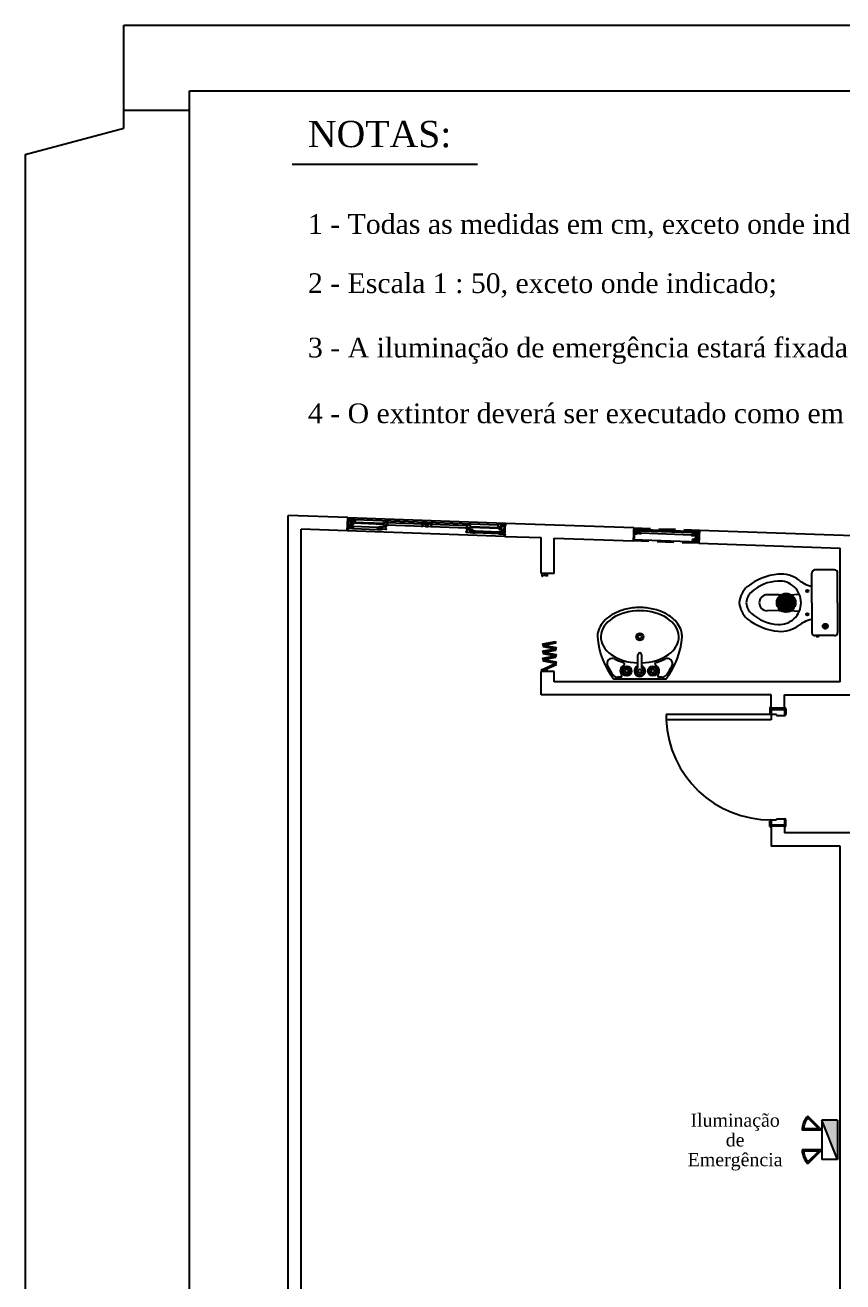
# Model space of a CAD drawing. Header units: millimetres. Extents: x 9200 to 13100, y 733 to 2283.
# Drawn here: x 9200 to 9822, y 1327 to 2283 of the extents above; entities that cross this region are included whole.
import ezdxf
from ezdxf.enums import TextEntityAlignment as Align

# ---------------------------------------------------------------- set-up
doc = ezdxf.new("R2010")
doc.units = ezdxf.units.MM
doc.linetypes.add('DASHED', pattern=[19.05, 12.7, -6.35])
for name, color, linetype in [('005 - 0.350 Color', 5, 'Continuous'), ('006 - 0.500', 6, 'Continuous'), ('010 - 0.050', 10, 'Continuous'), ('014 - 1.000', 14, 'Continuous'), ('040 - 0.150', 40, 'Continuous')]:
    doc.layers.add(name, color=color, linetype=linetype)
doc.styles.add('style1', font='BOOKOS.TTF')
doc.styles.add('style2', font='BOOKOSBI.TTF')

msp = doc.modelspace()

# ---------------------------------------------------------------- hatches: boundary and pattern name
at = {"layer": '005 - 0.350 Color', "ltscale": 0.25}
msp.add_hatch(color=256, dxfattribs=at).paths.add_polyline_path([(9817.75, 1419.94), (9817.75, 1449.94), (9805.75, 1449.94)])

# ---------------------------------------------------------------- linework, layer by layer
at = {"layer": '005 - 0.350 Color', "ltscale": 2.5}
for p, q in [((9805.75, 1442.44), (9795.14, 1453.05)), ((9803.34, 1443.44), (9795.17, 1451.61)), ((9805.75, 1442.44), (9790.75, 1442.44)), ((9803.34, 1443.44), (9791.78, 1443.44)), ((9805.75, 1427.44), (9790.75, 1427.44)), ((9803.34, 1426.44), (9791.78, 1426.44)), ((9805.75, 1427.44), (9795.14, 1416.84)), ((9803.34, 1426.44), (9795.17, 1418.28))]:
    msp.add_line(p, q, dxfattribs=at)
at = {"layer": '005 - 0.350 Color', "ltscale": 0.25}
for p, q in [((9817.75, 1449.94), (9805.75, 1449.94)), ((9805.75, 1449.94), (9805.75, 1419.94)), ((9817.75, 1419.94), (9805.75, 1449.94)), ((9817.75, 1449.94), (9817.75, 1419.94)), ((9817.75, 1419.94), (9805.75, 1419.94))]:
    msp.add_line(p, q, dxfattribs=at)
at = {"layer": '005 - 0.350 Color', "ltscale": 2.5}
for centre, radius, start, end in [((9805.75, 1442.44), 15, 135, 180), ((9805.75, 1442.44), 14, 139.09604, 175.90396), ((9805.75, 1427.44), 15, 180, 225), ((9805.75, 1427.44), 14, 184.09604, 220.90396)]:
    msp.add_arc(centre, radius, start, end, dxfattribs=at)
at = {"layer": '006 - 0.500'}
msp.add_line((9402.79, 2177.12), (9543.79, 2177.12), dxfattribs=at)
at = {"layer": '010 - 0.050'}
for p, q in [((9445.13, 1908.33), (9565.05, 1904.05)), ((9445.77, 1905.7), (9447.87, 1905.63)), ((9447.97, 1906.91), (9445.82, 1906.99)), ((9445.82, 1906.99), (9447.97, 1906.91)), ((9449.62, 1904.81), (9472.45, 1904)), ((9449.62, 1904.23), (9472.43, 1903.42)), ((9450.77, 1906.81), (9559.31, 1902.94)), ((9474.7, 1902.78), (9502.13, 1901.8)), ((9474.76, 1904.48), (9502.19, 1903.5)), ((9562.11, 1902.84), (9564.27, 1902.77)), ((9564.7, 1894.06), (9444.77, 1898.33)), ((9449.43, 1899.95), (9467.6, 1899.31)), ((9538.22, 1901.07), (9560.28, 1900.29)), ((9538.24, 1901.65), (9560.32, 1900.87)), ((9560.16, 1896), (9541.99, 1896.65)), ((9564.22, 1901.48), (9562.12, 1901.55)), ((9798.11, 1843.55), (9798.11, 1866.17)), ((9815.37, 1868.55), (9800.49, 1868.55)), ((9817.75, 1843.55), (9817.75, 1866.17)), ((9773.22, 1849.5), (9764.07, 1849.67)), ((9771.44, 1843.25), (9778.88, 1850.69)), ((9771.45, 1844.1), (9778.02, 1850.67)), ((9771.46, 1842.97), (9779.16, 1850.67)), ((9771.61, 1841.98), (9780.14, 1850.52)), ((9771.7, 1845.48), (9776.64, 1850.43)), ((9771.86, 1841.1), (9781.02, 1850.26)), ((9772.05, 1846.46), (9773.21, 1845.29)), ((9772.21, 1840.31), (9781.81, 1849.92)), ((9772.44, 1847.2), (9772.64, 1847)), ((9772.63, 1839.6), (9782.53, 1849.5)), ((9772.72, 1847.64), (9774.49, 1849.41)), ((9772.93, 1847.85), (9774.35, 1846.43)), ((9773.12, 1838.95), (9783.18, 1849.01)), ((9773.22, 1848.98), (9788.63, 1849.99)), ((9773.22, 1849.5), (9778.09, 1849.83)), ((9773.22, 1848.98), (9773.22, 1843.55)), ((9773.42, 1848.49), (9773.78, 1848.13)), ((9773.5, 1846.14), (9774.92, 1844.72)), ((9773.67, 1838.36), (9783.76, 1848.46)), ((9774.06, 1848.99), (9775.48, 1847.57)), ((9774.28, 1837.84), (9784.28, 1847.84)), ((9774.63, 1847.28), (9776.05, 1845.86)), ((9774.66, 1849.53), (9774.92, 1849.27)), ((9774.97, 1837.39), (9784.74, 1847.16)), ((9775.2, 1845.58), (9776.62, 1844.16)), ((9775.38, 1849.94), (9776.62, 1848.7)), ((9775.72, 1837), (9785.12, 1846.41)), ((9775.72, 1837), (9785.12, 1846.41)), ((9775.77, 1848.42), (9777.19, 1847)), ((9776.34, 1846.71), (9777.76, 1845.29)), ((9776.55, 1836.7), (9785.43, 1845.57)), ((9776.9, 1849.55), (9778.33, 1848.13)), ((9777.06, 1850.53), (9777.76, 1849.84)), ((9777.47, 1847.85), (9778.89, 1846.43)), ((9778.04, 1846.14), (9779.46, 1844.72)), ((9778.06, 1850.68), (9779.46, 1849.27)), ((9778.61, 1848.99), (9780.03, 1847.57)), ((9779.18, 1847.28), (9780.6, 1845.86)), ((9779.75, 1850.12), (9781.17, 1848.7)), ((9779.75, 1845.58), (9781.17, 1844.16)), ((9780.31, 1848.42), (9781.73, 1847)), ((9780.88, 1846.71), (9782.3, 1845.29)), ((9781.05, 1850.25), (9785.28, 1846.02)), ((9781.45, 1849.55), (9782.87, 1848.13)), ((9782.02, 1847.85), (9783.44, 1846.43)), ((9782.59, 1846.14), (9784.01, 1844.72)), ((9783.16, 1848.99), (9784.24, 1847.9)), ((9783.72, 1847.28), (9785.14, 1845.86)), ((9784.29, 1845.58), (9785.69, 1844.18)), ((9773.22, 1837.6), (9764.07, 1837.44)), ((9771.43, 1843.66), (9772.64, 1842.45)), ((9771.53, 1844.71), (9772.07, 1844.16)), ((9771.79, 1842.17), (9773.21, 1840.75)), ((9772.36, 1845.01), (9773.78, 1843.59)), ((9772.36, 1840.46), (9773.78, 1839.04)), ((9772.93, 1843.3), (9774.35, 1841.88)), ((9773.22, 1838.13), (9773.22, 1843.55)), ((9773.22, 1838.13), (9788.69, 1837.11)), ((9773.22, 1837.6), (9778.09, 1837.28)), ((9773.5, 1841.6), (9774.92, 1840.18)), ((9774.06, 1844.44), (9775.48, 1843.02)), ((9774.06, 1839.89), (9775.48, 1838.47)), ((9774.63, 1842.74), (9776.05, 1841.32)), ((9774.63, 1838.19), (9775.89, 1836.93)), ((9775.2, 1841.03), (9776.62, 1839.61)), ((9775.77, 1843.87), (9777.19, 1842.45)), ((9775.77, 1839.33), (9777.19, 1837.91)), ((9776.34, 1842.17), (9777.76, 1840.75)), ((9776.34, 1837.62), (9777.46, 1836.5)), ((9776.9, 1845.01), (9778.33, 1843.59)), ((9776.9, 1840.46), (9778.33, 1839.04)), ((9777.47, 1843.3), (9778.89, 1841.88)), ((9777.47, 1838.76), (9778.89, 1837.34)), ((9777.48, 1836.49), (9785.63, 1844.65)), ((9778.04, 1841.6), (9779.46, 1840.18)), ((9778.04, 1837.05), (9778.68, 1836.41)), ((9778.53, 1836.41), (9785.72, 1843.59)), ((9778.61, 1844.44), (9780.03, 1843.02)), ((9778.61, 1839.89), (9780.03, 1838.47)), ((9779.18, 1842.74), (9780.6, 1841.32)), ((9779.18, 1838.19), (9780.6, 1836.77)), ((9779.75, 1841.03), (9781.17, 1839.61)), ((9779.75, 1841.03), (9782.91, 1837.87)), ((9779.77, 1836.51), (9785.62, 1842.36)), ((9780.31, 1843.87), (9781.73, 1842.45)), ((9780.31, 1839.33), (9781.73, 1837.91)), ((9780.88, 1842.17), (9782.3, 1840.75)), ((9780.88, 1837.62), (9781.48, 1837.03)), ((9781.38, 1836.98), (9785.14, 1840.75)), ((9781.45, 1845.01), (9782.87, 1843.59)), ((9781.45, 1840.46), (9782.87, 1839.04)), ((9782.02, 1843.3), (9783.44, 1841.88)), ((9782.02, 1838.76), (9782.91, 1837.87)), ((9782.59, 1841.6), (9784.01, 1840.18)), ((9783.16, 1844.44), (9784.58, 1843.02)), ((9783.16, 1839.89), (9784.07, 1838.98)), ((9783.72, 1842.74), (9785.14, 1841.32)), ((9784.29, 1841.03), (9784.96, 1840.36)), ((9784.86, 1843.87), (9785.7, 1843.03)), ((9785.43, 1842.17), (9785.56, 1842.04)), ((9798.11, 1843.55), (9798.11, 1820.93)), ((9817.75, 1843.55), (9817.75, 1820.93)), ((9806.43, 1825.72), (9808.31, 1827.6)), ((9806.44, 1825.52), (9808.52, 1827.59)), ((9806.45, 1825.94), (9808.09, 1827.58)), ((9806.47, 1825.33), (9808.7, 1827.56)), ((9806.48, 1826.1), (9808.74, 1823.83)), ((9806.5, 1826.21), (9807.82, 1827.53)), ((9806.51, 1825.16), (9808.87, 1827.52)), ((9806.52, 1826.27), (9808.91, 1823.88)), ((9806.56, 1825.01), (9809.03, 1827.47)), ((9806.58, 1826.42), (9809.06, 1823.93)), ((9806.63, 1824.86), (9809.17, 1827.41)), ((9806.64, 1826.55), (9807.48, 1827.39)), ((9806.64, 1826.56), (9809.21, 1824)), ((9806.7, 1824.72), (9809.31, 1827.33)), ((9806.72, 1826.7), (9809.34, 1824.08)), ((9806.78, 1824.59), (9809.44, 1827.25)), ((9806.8, 1826.82), (9809.47, 1824.16)), ((9806.87, 1824.48), (9809.56, 1827.16)), ((9806.9, 1826.94), (9809.58, 1824.25)), ((9806.97, 1824.36), (9809.67, 1827.06)), ((9807, 1827.05), (9809.69, 1824.36)), ((9807.08, 1824.26), (9809.77, 1826.95)), ((9807.11, 1827.15), (9809.79, 1824.47)), ((9807.2, 1824.17), (9809.86, 1826.83)), ((9807.23, 1827.24), (9809.88, 1824.58)), ((9807.32, 1824.08), (9809.95, 1826.71)), ((9807.35, 1827.33), (9809.97, 1824.71)), ((9807.46, 1824.01), (9810.03, 1826.58)), ((9807.49, 1827.4), (9810.04, 1824.85)), ((9807.6, 1823.94), (9810.09, 1826.43)), ((9807.63, 1827.47), (9810.11, 1824.99)), ((9807.75, 1823.88), (9810.15, 1826.28)), ((9807.79, 1827.52), (9810.16, 1825.15)), ((9807.92, 1823.84), (9810.19, 1826.11)), ((9807.96, 1827.56), (9810.2, 1825.32)), ((9808.14, 1827.59), (9810.23, 1825.5)), ((9808.34, 1827.6), (9810.24, 1825.7)), ((9808.57, 1827.59), (9810.23, 1825.92)), ((9808.83, 1827.54), (9810.18, 1826.19)), ((9809.16, 1827.41), (9810.05, 1826.52)), ((9815.37, 1818.55), (9800.49, 1818.55)), ((9801.7, 1818.55), (9801.7, 1817.98)), ((9803.3, 1817.98), (9801.7, 1817.98)), ((9803.06, 1817.74), (9801.93, 1817.74)), ((9803.3, 1818.55), (9803.3, 1817.98)), ((9806.43, 1825.72), (9808.36, 1823.79)), ((9806.44, 1825.92), (9808.56, 1823.8)), ((9806.44, 1825.5), (9808.14, 1823.8)), ((9806.49, 1825.25), (9807.89, 1823.84)), ((9806.59, 1824.93), (9807.57, 1823.95)), ((9808.1, 1823.81), (9810.23, 1825.93)), ((9808.29, 1823.79), (9810.24, 1825.74)), ((9808.51, 1823.8), (9810.23, 1825.52)), ((9808.76, 1823.84), (9810.19, 1825.27)), ((9809.07, 1823.94), (9810.09, 1824.96)), ((9815.37, 1818.55), (9815.37, 1818.55)), ((9815.37, 1818.55), (9815.37, 1818.55)), ((9665.88, 1794.01), (9665.88, 1804.01)), ((9668.63, 1804.01), (9668.63, 1794.01)), ((9655.97, 1791.98), (9655.22, 1791.98)), ((9655.96, 1791.29), (9655.22, 1791.29)), ((9656.94, 1792.96), (9656.94, 1793.69)), ((9656.94, 1790.32), (9656.94, 1789.57)), ((9657.63, 1792.95), (9657.63, 1793.69)), ((9657.63, 1790.31), (9657.63, 1789.57)), ((9658.6, 1791.29), (9659.34, 1791.29)), ((9658.61, 1791.98), (9659.34, 1791.98)), ((9675.9, 1791.98), (9675.16, 1791.98)), ((9675.89, 1791.29), (9675.16, 1791.29)), ((9676.88, 1792.96), (9676.88, 1793.69)), ((9676.88, 1790.32), (9676.88, 1789.57)), ((9677.56, 1792.95), (9677.56, 1793.69)), ((9677.56, 1790.31), (9677.56, 1789.57)), ((9678.54, 1791.29), (9679.28, 1791.29)), ((9678.55, 1791.98), (9679.28, 1791.98)), ((9687.05, 1785.44), (9647.45, 1785.44)), ((9652.51, 1786.93), (9650.19, 1786.93)), ((9684.31, 1786.93), (9681.99, 1786.93)), ((9766.25, 1763.44), (9766.25, 1759.44)), ((9767.25, 1762.24), (9777.25, 1762.24)), ((9777.25, 1763.24), (9777.25, 1757.74)), ((9778.25, 1762.74), (9778.25, 1758.74)), ((9767.25, 1758.44), (9687.25, 1758.44)), ((9687.25, 1758.44), (9687.25, 1754.44)), ((9767.25, 1754.44), (9687.25, 1754.44)), ((9767.25, 1758.44), (9767.25, 1758.44)), ((9771.25, 1758.44), (9771.25, 1757.74)), ((9771.25, 1757.74), (9777.25, 1757.74)), ((9777.25, 1757.74), (9777.25, 1757.74)), ((9766.25, 1673.44), (9766.25, 1677.44)), ((9767.25, 1678.44), (9767.25, 1673.64)), ((9767.25, 1678.44), (9771.25, 1678.44)), ((9767.25, 1674.64), (9777.25, 1674.64)), ((9771.25, 1679.14), (9777.25, 1679.14)), ((9771.25, 1679.14), (9771.25, 1678.44)), ((9777.25, 1679.14), (9777.25, 1673.64)), ((9778.25, 1674.14), (9778.25, 1678.14))]:
    msp.add_line(p, q, dxfattribs=at)
at = {"layer": '010 - 0.050', "ltscale": 0.5}
for p, q in [((9662.59, 1899.57), (9662.54, 1898.34)), ((9662.59, 1899.57), (9712.55, 1897.79)), ((9663.26, 1899.55), (9662.59, 1899.57)), ((9662.59, 1898.29), (9662.62, 1898.29)), ((9662.67, 1898.34), (9662.69, 1898.76)), ((9662.7, 1898.99), (9662.71, 1899.39)), ((9663.15, 1898.92), (9662.74, 1898.93)), ((9662.74, 1898.8), (9663.16, 1898.79)), ((9662.76, 1899.43), (9663.16, 1899.42)), ((9663.16, 1898.79), (9662.93, 1892.31)), ((9663.04, 1892.18), (9663.18, 1896.05)), ((9663.2, 1898.97), (9663.15, 1898.92)), ((9663.16, 1899.42), (9663.21, 1899.37)), ((9663.18, 1896.05), (9664.98, 1895.98)), ((9663.28, 1898.91), (9663.2, 1898.97)), ((9663.21, 1899.37), (9663.3, 1899.41)), ((9663.28, 1898.83), (9663.28, 1898.91)), ((9665.08, 1898.77), (9663.28, 1898.83)), ((9663.3, 1899.41), (9663.3, 1899.49)), ((9664.73, 1896.11), (9664.75, 1896.64)), ((9664.83, 1896.11), (9664.73, 1896.11)), ((9664.75, 1896.64), (9664.85, 1896.64)), ((9664.81, 1898.13), (9664.82, 1898.66)), ((9664.91, 1898.12), (9664.81, 1898.13)), ((9664.82, 1898.66), (9664.92, 1898.66)), ((9664.84, 1896.22), (9664.83, 1896.11)), ((9664.89, 1896.22), (9664.84, 1896.22)), ((9664.85, 1896.64), (9664.85, 1896.53)), ((9664.85, 1896.53), (9664.9, 1896.53)), ((9664.91, 1898.23), (9664.91, 1898.12)), ((9664.96, 1898.23), (9664.91, 1898.23)), ((9664.92, 1898.66), (9664.92, 1898.54)), ((9664.92, 1898.54), (9664.97, 1898.54)), ((9664.93, 1896.1), (9664.94, 1896.16)), ((9665.03, 1896.1), (9664.93, 1896.1)), ((9664.95, 1896.57), (9665.01, 1898.18)), ((9665.02, 1898.65), (9665.12, 1898.65)), ((9665.02, 1898.59), (9665.02, 1898.65)), ((9665.03, 1896.03), (9665.03, 1896.1)), ((9665.12, 1898.65), (9665.13, 1898.72)), ((9665.27, 1896.17), (9665.28, 1896.67)), ((9665.36, 1896.11), (9665.31, 1896.11)), ((9665.33, 1898.07), (9665.35, 1898.56)), ((9665.34, 1896.71), (9665.36, 1896.71)), ((9665.37, 1896.25), (9665.36, 1896.11)), ((9668.17, 1896.15), (9665.37, 1896.25)), ((9665.4, 1898.01), (9665.38, 1898.01)), ((9665.4, 1896.66), (9665.39, 1896.37)), ((9665.39, 1896.37), (9665.9, 1896.35)), ((9665.4, 1898.61), (9665.45, 1898.61)), ((9665.45, 1898.61), (9665.45, 1898.47)), ((9665.45, 1898.47), (9668.25, 1898.37)), ((9665.46, 1898.35), (9665.45, 1898.06)), ((9665.97, 1898.33), (9665.46, 1898.35)), ((9665.9, 1896.35), (9665.97, 1898.33)), ((9667.14, 1898.29), (9667.07, 1896.31)), ((9667.07, 1896.31), (9668.15, 1896.27)), ((9668.22, 1898.25), (9667.14, 1898.29)), ((9668.15, 1896.27), (9668.17, 1896.66)), ((9668.17, 1896.66), (9668.29, 1896.66)), ((9668.21, 1897.86), (9668.22, 1898.25)), ((9668.33, 1897.86), (9668.21, 1897.86)), ((9668.29, 1896.66), (9668.27, 1896.25)), ((9706.65, 1895.04), (9668.28, 1896.41)), ((9668.34, 1898.27), (9668.33, 1897.86)), ((9706.71, 1896.74), (9668.34, 1898.11)), ((9706.66, 1895.29), (9706.65, 1894.88)), ((9706.78, 1895.29), (9706.66, 1895.29)), ((9706.72, 1896.9), (9706.7, 1896.49)), ((9706.7, 1896.49), (9706.82, 1896.49)), ((9706.74, 1894.78), (9709.54, 1894.68)), ((9706.77, 1894.9), (9706.78, 1895.29)), ((9707.85, 1894.86), (9706.77, 1894.9)), ((9709.62, 1896.9), (9706.82, 1897)), ((9706.82, 1896.49), (9706.84, 1896.87)), ((9706.84, 1896.87), (9707.92, 1896.84)), ((9707.92, 1896.84), (9707.85, 1894.86)), ((9709.02, 1894.82), (9709.09, 1896.79)), ((9709.53, 1894.8), (9709.02, 1894.82)), ((9709.09, 1896.79), (9709.6, 1896.78)), ((9709.15, 1894.69), (9709.14, 1894.42)), ((9709.28, 1894.23), (9709.5, 1894.16)), ((9709.5, 1894.16), (9709.43, 1892.02)), ((9709.52, 1894.54), (9709.52, 1894.68)), ((9709.74, 1894.47), (9709.52, 1894.54)), ((9709.54, 1895.09), (9709.53, 1894.8)), ((9709.54, 1894.68), (9709.54, 1894.54)), ((9709.54, 1894.54), (9709.59, 1894.54)), ((9709.6, 1896.78), (9709.59, 1896.49)), ((9709.61, 1895.13), (9709.59, 1895.14)), ((9709.63, 1897.04), (9709.62, 1896.9)), ((9709.68, 1897.03), (9709.63, 1897.04)), ((9709.63, 1896.43), (9709.65, 1896.43)), ((9709.64, 1894.58), (9709.66, 1895.08)), ((9709.71, 1896.48), (9709.72, 1896.98)), ((9709.93, 1894.18), (9709.79, 1890.39)), ((9709.8, 1892), (9709.88, 1894.28)), ((9709.86, 1894.43), (9709.87, 1894.5)), ((9709.87, 1894.5), (9709.97, 1894.5)), ((9711.71, 1894.31), (9709.91, 1894.38)), ((9710.33, 1894.16), (9709.93, 1894.18)), ((9709.96, 1897.05), (9709.96, 1897.12)), ((9710.06, 1897.05), (9709.96, 1897.05)), ((9709.97, 1894.5), (9709.97, 1894.56)), ((9709.98, 1894.97), (9710.04, 1896.57)), ((9710.01, 1897.17), (9711.81, 1897.1)), ((9710.02, 1894.61), (9710.07, 1894.6)), ((9710.08, 1894.91), (9710.03, 1894.92)), ((9710.05, 1896.98), (9710.06, 1897.05)), ((9710.07, 1894.6), (9710.07, 1894.49)), ((9710.07, 1894.49), (9710.17, 1894.49)), ((9710.08, 1895.03), (9710.08, 1894.91)), ((9710.18, 1895.02), (9710.08, 1895.03)), ((9710.09, 1896.62), (9710.14, 1896.62)), ((9710.15, 1896.93), (9710.1, 1896.93)), ((9710.14, 1896.62), (9710.14, 1896.51)), ((9710.14, 1896.51), (9710.24, 1896.51)), ((9710.16, 1897.04), (9710.15, 1896.93)), ((9710.26, 1897.04), (9710.16, 1897.04)), ((9710.17, 1894.49), (9710.18, 1895.02)), ((9710.19, 1890.38), (9710.33, 1894.16)), ((9710.24, 1896.51), (9710.26, 1897.04)), ((9710.41, 1897.03), (9710.32, 1894.48)), ((9710.32, 1894.48), (9711.71, 1894.43)), ((9710.33, 1894.16), (9710.58, 1894.15)), ((9711.81, 1896.98), (9710.41, 1897.03)), ((9710.51, 1891.96), (9710.59, 1894.35)), ((9710.59, 1894.35), (9711.71, 1894.31)), ((9711.57, 1890.45), (9711.71, 1894.31)), ((9711.93, 1897.05), (9711.7, 1890.57)), ((9711.71, 1894.43), (9711.81, 1896.98)), ((9711.81, 1897.18), (9711.9, 1897.23)), ((9711.81, 1897.1), (9711.81, 1897.18)), ((9711.83, 1897.68), (9711.83, 1897.76)), ((9711.91, 1897.63), (9711.83, 1897.68)), ((9711.88, 1897.81), (9712.55, 1897.79)), ((9711.9, 1897.23), (9711.95, 1897.18)), ((9711.97, 1897.68), (9711.91, 1897.63)), ((9712.35, 1897.03), (9711.93, 1897.05)), ((9711.95, 1897.18), (9712.35, 1897.16)), ((9712.37, 1897.66), (9711.97, 1897.68)), ((9712.38, 1896.56), (9712.4, 1896.98)), ((9712.4, 1897.21), (9712.42, 1897.61)), ((9712.46, 1896.51), (9712.43, 1896.51)), ((9712.55, 1897.79), (9712.51, 1896.56)), ((9662.34, 1892.8), (9662.3, 1891.57)), ((9662.3, 1891.57), (9712.27, 1889.79)), ((9662.3, 1891.57), (9662.97, 1891.55)), ((9662.43, 1892.85), (9662.4, 1892.85)), ((9662.44, 1891.75), (9662.45, 1892.15)), ((9662.46, 1892.38), (9662.47, 1892.8)), ((9662.89, 1891.68), (9662.49, 1891.7)), ((9662.5, 1892.2), (9662.91, 1892.18)), ((9662.93, 1892.31), (9662.51, 1892.33)), ((9662.94, 1891.73), (9662.89, 1891.68)), ((9662.91, 1892.18), (9662.95, 1892.13)), ((9663.02, 1891.68), (9662.94, 1891.73)), ((9662.95, 1892.13), (9663.04, 1892.18)), ((9663.02, 1891.6), (9663.02, 1891.68)), ((9707.41, 1890.76), (9707.44, 1891.76)), ((9709.38, 1890.61), (9707.73, 1890.45)), ((9707.79, 1892.05), (9709.42, 1891.77)), ((9709.43, 1892.02), (9709.8, 1892)), ((9709.59, 1890.4), (9709.79, 1890.39)), ((9709.65, 1891.96), (9709.85, 1891.95)), ((9709.79, 1890.39), (9710.19, 1890.38)), ((9710.27, 1892.56), (9709.87, 1892.58)), ((9710.26, 1892.16), (9710.51, 1892.16)), ((9711.62, 1891.92), (9710.51, 1891.96)), ((9711.55, 1889.95), (9711.64, 1889.99)), ((9711.55, 1889.87), (9711.55, 1889.95)), ((9711.66, 1890.39), (9711.57, 1890.45)), ((9712.27, 1889.79), (9711.6, 1889.82)), ((9711.64, 1889.99), (9711.69, 1889.94)), ((9711.71, 1890.44), (9711.66, 1890.39)), ((9711.69, 1889.94), (9712.09, 1889.93)), ((9711.7, 1890.57), (9712.12, 1890.56)), ((9712.11, 1890.43), (9711.71, 1890.44)), ((9712.15, 1889.98), (9712.16, 1890.38)), ((9712.17, 1890.61), (9712.18, 1891.03)), ((9712.23, 1891.07), (9712.26, 1891.07)), ((9712.31, 1891.02), (9712.27, 1889.79))]:
    msp.add_line(p, q, dxfattribs=at)
at = {"layer": '010 - 0.050', "ltscale": 2.5}
for p, q in [((9592.75, 1865.74), (9592.75, 1863.74)), ((9593.25, 1863.74), (9593.96, 1864.45)), ((9593.96, 1864.45), (9595.54, 1864.45)), ((9596.25, 1863.74), (9595.54, 1864.45)), ((9596.75, 1865.74), (9596.75, 1863.74)), ((9592.75, 1863.74), (9593.25, 1863.74)), ((9596.75, 1863.74), (9596.25, 1863.74)), ((9593.53, 1812.29), (9603.38, 1814.03)), ((9593.7, 1811.31), (9593.53, 1812.29)), ((9593.7, 1811.31), (9593.53, 1810.32)), ((9593.53, 1810.32), (9603.38, 1808.59)), ((9593.53, 1806.85), (9603.38, 1808.59)), ((9593.7, 1805.87), (9593.53, 1806.85)), ((9593.7, 1811.31), (9603.55, 1813.05)), ((9593.7, 1811.31), (9603.55, 1809.57)), ((9593.7, 1805.87), (9603.55, 1807.6)), ((9603.55, 1813.05), (9603.38, 1814.03)), ((9603.55, 1809.57), (9603.38, 1808.59)), ((9603.55, 1807.6), (9603.38, 1808.59)), ((9593.7, 1805.87), (9593.53, 1804.88)), ((9593.53, 1804.88), (9603.38, 1803.14)), ((9593.53, 1801.41), (9603.38, 1803.14)), ((9593.7, 1800.42), (9593.53, 1801.41)), ((9593.7, 1800.42), (9593.53, 1799.44)), ((9593.53, 1799.44), (9603.38, 1797.7)), ((9593.7, 1805.87), (9603.55, 1804.13)), ((9593.7, 1800.42), (9603.55, 1802.16)), ((9593.7, 1800.42), (9603.55, 1798.69)), ((9594.33, 1793.34), (9603.39, 1797.57)), ((9603.55, 1804.13), (9603.38, 1803.14)), ((9603.55, 1802.16), (9603.38, 1803.14)), ((9603.55, 1798.69), (9603.38, 1797.7)), ((9603.81, 1796.66), (9603.39, 1797.57)), ((9592.75, 1791.14), (9592.75, 1793.14)), ((9592.75, 1793.14), (9593.25, 1793.14)), ((9593.25, 1793.14), (9593.96, 1792.44)), ((9593.96, 1792.44), (9595.54, 1792.44)), ((9594.75, 1792.44), (9594.33, 1793.34)), ((9594.75, 1792.44), (9603.81, 1796.66)), ((9596.25, 1793.14), (9595.54, 1792.44)), ((9596.75, 1793.14), (9596.25, 1793.14)), ((9596.75, 1791.14), (9596.75, 1793.14)), ((9767.25, 1763.24), (9767.25, 1758.44)), ((9767.25, 1758.44), (9767.25, 1754.44)), ((9771.25, 1758.44), (9767.25, 1758.44))]:
    msp.add_line(p, q, dxfattribs=at)
at = {"layer": '010 - 0.050'}
for points in [[(9445.66, 1902.36), (9446.66, 1902.33), (9446.66, 1902.47), (9445.66, 1902.5), (9445.82, 1907.02), (9447.08, 1906.98), (9447.09, 1907.12), (9445.83, 1907.16), (9445.74, 1907.21), (9445.69, 1907.17), (9445.23, 1907.18), (9445.25, 1907.68), (9445.71, 1907.67), (9445.76, 1907.61), (9445.84, 1907.66), (9445.85, 1907.8), (9445.11, 1907.83), (9445.06, 1906.55), (9445.2, 1906.54), (9445.22, 1907.04), (9445.67, 1907.03), (9445.41, 1899.59), (9444.96, 1899.61), (9444.97, 1900.11), (9444.83, 1900.11), (9444.79, 1898.83), (9445.53, 1898.81), (9445.53, 1898.95), (9445.45, 1899), (9445.4, 1898.95), (9444.93, 1898.97), (9444.95, 1899.47), (9445.42, 1899.45), (9445.46, 1899.4), (9445.55, 1899.45), (9445.59, 1900.47), (9446.59, 1900.43), (9446.59, 1900.57), (9445.59, 1900.61)], [(9564.1, 1898.14), (9563.1, 1898.17), (9563.11, 1898.31), (9564.11, 1898.28), (9564.27, 1902.8), (9563.01, 1902.84), (9563.01, 1902.98), (9564.27, 1902.94), (9564.36, 1902.98), (9564.41, 1902.93), (9564.87, 1902.91), (9564.89, 1903.41), (9564.43, 1903.43), (9564.37, 1903.38), (9564.29, 1903.44), (9564.29, 1903.58), (9565.03, 1903.55), (9564.99, 1902.27), (9564.85, 1902.28), (9564.87, 1902.77), (9564.42, 1902.79), (9564.15, 1895.36), (9564.6, 1895.34), (9564.62, 1895.84), (9564.76, 1895.83), (9564.71, 1894.56), (9563.97, 1894.58), (9563.98, 1894.72), (9564.07, 1894.77), (9564.12, 1894.72), (9564.58, 1894.7), (9564.6, 1895.2), (9564.13, 1895.22), (9564.08, 1895.17), (9564, 1895.22), (9564.03, 1896.24), (9563.03, 1896.28), (9563.04, 1896.42), (9564.04, 1896.38)]]:
    msp.add_lwpolyline(points, close=True, dxfattribs=at)
for points in [[(9445.69, 1903.3), (9449.2, 1903.18, 0.357337), (9449.5, 1903.41, 0.099331), (9449.57, 1905.33, 0.357337), (9449.28, 1905.58), (9448.33, 1905.61)], [(9448.53, 1905.63), (9448.33, 1905.64), (9448.39, 1907.22), (9448.59, 1907.21), (9448.58, 1907.13, 0.453094), (9448.75, 1906.98), (9450.44, 1907.14, -0.453094), (9450.77, 1906.83), (9450.74, 1905.83, -0.453094), (9450.39, 1905.55), (9448.71, 1905.83, 0.453094), (9448.53, 1905.69), (9448.53, 1905.63)], [(9561.47, 1901.6), (9561.67, 1901.6), (9561.72, 1903.17), (9561.52, 1903.18), (9561.52, 1903.1, -0.453094), (9561.35, 1902.96), (9559.66, 1903.24, 0.453094), (9559.31, 1902.96), (9559.28, 1901.96, 0.453094), (9559.61, 1901.65), (9561.3, 1901.81, -0.453094), (9561.47, 1901.66), (9561.47, 1901.6)], [(9564.13, 1899.08), (9560.63, 1899.2, -0.357337), (9560.34, 1899.46, -0.099331), (9560.41, 1901.37, -0.357337), (9560.71, 1901.6), (9561.67, 1901.57)]]:
    msp.add_lwpolyline(points, format="xyb", dxfattribs=at)
for points in [[(9446.78, 1902.32), (9446.98, 1902.32), (9446.97, 1901.97), (9447.22, 1901.96), (9447.22, 1902.06), (9447.1, 1902.06), (9447.1, 1902.31), (9447.65, 1902.29), (9447.65, 1902.04), (9447.52, 1902.05), (9447.52, 1901.95), (9447.76, 1901.94), (9447.78, 1902.41), (9446.66, 1902.45), (9446.65, 1902.29), (9446.5, 1902.29), (9446.5, 1902.32), (9446.26, 1902.33), (9445.9, 1902.25, 1), (9445.92, 1902.13), (9446.27, 1902.21), (9446.65, 1902.2), (9446.6, 1900.7), (9446.21, 1900.71), (9445.88, 1900.82, 1), (9445.84, 1900.7), (9446.19, 1900.59), (9446.44, 1900.59), (9446.44, 1900.62), (9446.59, 1900.61), (9446.59, 1900.45), (9446.71, 1900.45)], [(9473.83, 1901.81, 0.957391), (9473.84, 1901.93), (9473.24, 1902, -0.388979), (9473.2, 1902.05), (9473.2, 1902.13, 0.39085), (9473.16, 1902.18), (9472.58, 1902.25, -0.39085), (9472.54, 1902.3), (9472.55, 1902.66, -0.414214), (9472.6, 1902.7), (9475.89, 1902.59), (9475.9, 1902.71), (9474.7, 1902.75), (9474.76, 1904.51), (9475.96, 1904.47), (9475.96, 1904.59), (9472.47, 1904.71), (9472.38, 1902.03, 0.414214), (9472.54, 1901.86), (9472.65, 1901.85), (9472.65, 1901.95), (9472.53, 1901.96), (9472.53, 1902.09), (9473.08, 1902.07), (9473.08, 1901.94), (9472.95, 1901.94), (9472.95, 1901.84)], [(9504.42, 1901.74), (9504.63, 1901.51, 0.668179), (9504.71, 1901.55), (9504.73, 1902.11), (9504.85, 1902.1), (9504.85, 1901.96), (9505.08, 1901.99), (9505.08, 1902.07, -0.668179), (9505.13, 1902.09), (9505.21, 1902.01), (9505.66, 1902.07, -1), (9505.68, 1901.96), (9504.84, 1901.83), (9504.83, 1901.35), (9504.6, 1901.36), (9504.41, 1901.57), (9500.92, 1901.69), (9500.93, 1901.81), (9502.13, 1901.77), (9502.19, 1903.53), (9500.99, 1903.57), (9500.99, 1903.69), (9504.48, 1903.57), (9504.69, 1903.76), (9504.91, 1903.75), (9504.89, 1903.27), (9505.72, 1903.09, -1), (9505.69, 1902.98), (9505.24, 1903.07), (9505.17, 1903, -0.668179), (9505.12, 1903.03), (9505.12, 1903.1), (9504.89, 1903.15), (9504.89, 1903), (9504.77, 1903.01), (9504.79, 1903.57, 0.668179), (9504.7, 1903.61), (9504.48, 1903.4)], [(9505.9, 1903.53), (9505.89, 1903.22), (9505.77, 1903.22), (9505.78, 1903.37), (9505.65, 1903.38), (9505.66, 1903.48), (9505.78, 1903.47), (9505.79, 1903.6), (9505.24, 1903.62), (9505.23, 1903.49), (9505.36, 1903.49), (9505.35, 1903.39), (9505.11, 1903.4), (9505.12, 1903.75), (9506.01, 1903.71), (9506.21, 1903.51), (9509.69, 1903.38), (9509.69, 1903.26), (9508.49, 1903.3), (9508.43, 1901.55), (9509.63, 1901.5), (9509.62, 1901.38), (9506.14, 1901.51), (9505.93, 1901.32), (9505.04, 1901.35), (9505.05, 1901.7), (9505.29, 1901.69), (9505.29, 1901.59), (9505.17, 1901.59), (9505.16, 1901.46), (9505.71, 1901.44), (9505.71, 1901.57), (9505.59, 1901.58), (9505.59, 1901.68), (9505.72, 1901.67), (9505.72, 1901.82), (9505.84, 1901.82), (9505.83, 1901.51, 0.668179), (9505.92, 1901.47), (9506.14, 1901.68), (9506.2, 1903.34), (9505.99, 1903.56, 0.668179)], [(9534.71, 1900.61), (9535.91, 1900.57), (9535.97, 1902.32), (9534.77, 1902.37), (9534.78, 1902.49), (9538.26, 1902.36), (9538.17, 1899.68, -0.414214), (9537.99, 1899.52), (9537.89, 1899.52), (9537.89, 1899.62), (9538.02, 1899.62), (9538.02, 1899.75), (9537.47, 1899.77), (9537.47, 1899.64), (9537.59, 1899.64), (9537.59, 1899.54), (9536.7, 1899.57, -0.957391), (9536.7, 1899.69), (9537.3, 1899.72, 0.388979), (9537.35, 1899.77), (9537.35, 1899.84, -0.39085), (9537.4, 1899.89), (9537.98, 1899.92, 0.39085), (9538.03, 1899.97), (9538.04, 1900.32, 0.414214), (9537.99, 1900.37), (9534.7, 1900.49)], [(9470.42, 1901.34), (9470.21, 1901.35), (9470.19, 1901), (9469.95, 1901.01), (9469.95, 1901.11), (9470.08, 1901.1), (9470.09, 1901.35), (9469.54, 1901.37), (9469.53, 1901.12), (9469.65, 1901.12), (9469.65, 1901.02), (9469.4, 1901.03), (9469.42, 1901.5), (9470.54, 1901.46), (9470.53, 1901.3), (9470.68, 1901.29), (9470.68, 1901.32), (9470.93, 1901.31), (9471.29, 1901.2, -1), (9471.25, 1901.09), (9470.91, 1901.19), (9470.53, 1901.21), (9470.48, 1899.71), (9470.86, 1899.69), (9471.2, 1899.77, -1), (9471.23, 1899.66), (9470.87, 1899.57), (9470.62, 1899.58), (9470.62, 1899.61), (9470.47, 1899.62), (9470.47, 1899.46), (9470.35, 1899.46)], [(9473.5, 1902.2), (9473.49, 1902.1), (9473.37, 1902.11), (9473.36, 1901.98), (9473.91, 1901.96), (9473.92, 1902.09), (9473.79, 1902.09), (9473.8, 1902.19), (9474.35, 1902.17, -0.414214), (9474.67, 1901.83), (9474.55, 1901.84), (9474.55, 1901.84, 0.414214), (9474.35, 1902.05), (9474.05, 1902.06), (9473.96, 1899.45), (9474.25, 1899.44, 0.414214), (9474.47, 1899.64), (9474.47, 1899.64), (9474.59, 1899.64), (9474.59, 1899.64, -0.414214), (9474.25, 1899.32), (9470.47, 1899.46), (9470.47, 1899.58), (9471.67, 1899.54), (9471.73, 1901.29), (9470.53, 1901.34), (9470.54, 1901.46), (9473.91, 1901.34), (9473.92, 1901.79), (9473.23, 1901.87), (9473.23, 1902.04), (9472.59, 1902.11, -0.957391), (9472.6, 1902.23)], [(9536.32, 1899.96), (9536.31, 1899.86), (9536.44, 1899.86), (9536.43, 1899.73), (9535.88, 1899.75), (9535.89, 1899.88), (9536.01, 1899.87), (9536.02, 1899.97), (9535.46, 1899.99, 0.414214), (9535.13, 1899.68), (9535.25, 1899.67), (9535.25, 1899.67, -0.414214), (9535.46, 1899.87), (9535.75, 1899.86), (9535.66, 1897.25), (9535.37, 1897.26, -0.414214), (9535.17, 1897.48), (9535.17, 1897.48), (9535.05, 1897.48), (9535.05, 1897.48, 0.414214), (9535.36, 1897.14), (9539.14, 1897.01), (9539.15, 1897.13), (9537.95, 1897.17), (9538.01, 1898.93), (9539.21, 1898.89), (9539.22, 1899.01), (9535.85, 1899.13), (9535.86, 1899.58), (9536.57, 1899.61), (9536.57, 1899.78), (9537.22, 1899.81, 0.957391), (9537.22, 1899.93)], [(9539.33, 1898.88), (9539.54, 1898.88), (9539.53, 1898.53), (9539.77, 1898.52), (9539.78, 1898.62), (9539.65, 1898.62), (9539.66, 1898.87), (9540.21, 1898.85), (9540.2, 1898.6), (9540.08, 1898.61), (9540.07, 1898.51), (9540.32, 1898.5), (9540.33, 1898.97), (9539.22, 1899.01), (9539.21, 1898.85), (9539.06, 1898.85), (9539.06, 1898.88), (9538.81, 1898.89), (9538.45, 1898.81, 1), (9538.48, 1898.69), (9538.82, 1898.77), (9539.21, 1898.76), (9539.15, 1897.26), (9538.77, 1897.27), (9538.43, 1897.38, 1), (9538.4, 1897.26), (9538.75, 1897.15), (9539, 1897.14), (9539, 1897.17), (9539.15, 1897.17), (9539.14, 1897.01), (9539.26, 1897)], [(9562.98, 1898.18), (9562.77, 1898.19), (9562.76, 1897.84), (9562.51, 1897.85), (9562.52, 1897.95), (9562.64, 1897.94), (9562.65, 1898.19), (9562.1, 1898.21), (9562.09, 1897.96), (9562.22, 1897.96), (9562.21, 1897.86), (9561.97, 1897.87), (9561.99, 1898.33), (9563.11, 1898.29), (9563.1, 1898.13), (9563.25, 1898.13), (9563.25, 1898.16), (9563.5, 1898.15), (9563.85, 1898.04, -1), (9563.82, 1897.93), (9563.48, 1898.03), (9563.1, 1898.05), (9563.04, 1896.55), (9563.43, 1896.53), (9563.77, 1896.61, -1), (9563.8, 1896.49), (9563.44, 1896.41), (9563.19, 1896.42), (9563.19, 1896.45), (9563.04, 1896.46), (9563.03, 1896.3), (9562.91, 1896.3)]]:
    msp.add_lwpolyline(points, format="xyb", close=True, dxfattribs=at)
for points in [[(9448.25, 1903.41), (9447.85, 1903.43), (9447.99, 1907.23), (9448.39, 1907.22), (9448.25, 1903.41)], [(9508.49, 1903.3), (9535.97, 1902.32)], [(9561.59, 1899.37), (9561.99, 1899.36), (9562.12, 1903.16), (9561.72, 1903.17), (9561.59, 1899.37)], [(9446.98, 1901.64), (9449.49, 1901.55), (9449.47, 1901.15), (9449.36, 1901.16), (9449.37, 1901.44), (9448.29, 1901.47), (9448.24, 1900.12), (9449.32, 1900.08), (9449.33, 1900.36), (9449.45, 1900.35), (9449.43, 1899.95), (9446.12, 1900.07), (9446.13, 1900.19)], [(9446.13, 1900.19), (9447.13, 1900.16), (9447.18, 1901.51), (9446.98, 1901.52), (9446.98, 1901.64)], [(9467.66, 1900.9), (9449.49, 1901.55)], [(9470.91, 1899.31), (9469.91, 1899.34), (9469.96, 1900.7), (9470.16, 1900.69), (9470.17, 1900.81), (9467.66, 1900.9), (9467.64, 1900.5), (9467.76, 1900.5), (9467.77, 1900.78), (9468.85, 1900.74), (9468.8, 1899.38), (9467.72, 1899.42), (9467.73, 1899.7), (9467.61, 1899.7), (9467.6, 1899.31), (9470.91, 1899.19), (9470.91, 1899.31)], [(9508.43, 1901.55), (9535.91, 1900.57)], [(9538.69, 1896.89), (9539.69, 1896.85), (9539.74, 1898.21), (9539.54, 1898.22), (9539.54, 1898.34), (9542.05, 1898.25), (9542.04, 1897.85), (9541.92, 1897.85), (9541.93, 1898.13), (9540.85, 1898.17), (9540.8, 1896.81), (9541.88, 1896.78), (9541.89, 1897.06), (9542.01, 1897.05), (9541.99, 1896.65), (9538.69, 1896.77), (9538.69, 1896.89)], [(9542.05, 1898.25), (9560.22, 1897.6)], [(9562.73, 1897.51), (9560.22, 1897.6), (9560.2, 1897.2), (9560.32, 1897.2), (9560.33, 1897.48), (9561.41, 1897.44), (9561.37, 1896.08), (9560.29, 1896.12), (9560.3, 1896.4), (9560.18, 1896.4), (9560.16, 1896), (9563.47, 1895.89), (9563.47, 1896.01)], [(9563.47, 1896.01), (9562.47, 1896.04), (9562.52, 1897.4), (9562.72, 1897.39), (9562.73, 1897.51)]]:
    msp.add_lwpolyline(points, dxfattribs=at)
for centre, radius in [((9778.57, 1843.55), 7.14), ((9794.62, 1852.48), 0.893), ((9794.62, 1834.62), 0.893), ((9808.34, 1825.69), 1.9), ((9667.26, 1817.62), 2.73), ((9667.26, 1817.62), 1.45), ((9657.28, 1791.63), 3.78), ((9654.53, 1791.63), 0.769), ((9657.28, 1791.63), 1.38), ((9657.28, 1794.38), 0.769), ((9657.28, 1788.88), 0.769), ((9660.03, 1791.63), 0.769), ((9667.25, 1791.63), 1.38), ((9677.22, 1791.63), 3.78), ((9674.47, 1791.63), 0.769), ((9677.22, 1791.63), 1.38), ((9677.22, 1794.38), 0.769), ((9677.22, 1788.88), 0.769), ((9679.97, 1791.63), 0.769)]:
    msp.add_circle(centre, radius, dxfattribs=at)
at = {"layer": '010 - 0.050', "ltscale": 0.5}
for centre, radius, start, end in [((9662.59, 1898.34), 0.05, 177.9571, 267.9571), ((9662.62, 1898.34), 0.05, 267.9571, 357.9571), ((9662.74, 1898.75), 0.0491, 86.96289, 177.9571), ((9662.75, 1898.98), 0.05, 177.2397, 267.9571), ((9662.76, 1899.38), 0.0494, 87.23094, 177.9571), ((9663.25, 1899.5), 0.05, 357.95771, 87.94379), ((9664.89, 1896.17), 0.05, 357.96022, 87.93881), ((9664.9, 1896.58), 0.05, 267.94661, 357.96759), ((9664.96, 1898.18), 0.05, 357.94661, 87.96759), ((9664.97, 1898.59), 0.05, 267.97539, 357.95398), ((9664.98, 1896.03), 0.05, 267.9571, 357.9571), ((9665.08, 1898.72), 0.05, 357.9571, 87.9571), ((9665.32, 1896.16), 0.05, 177.96815, 267.95288), ((9665.33, 1896.66), 0.05, 87.9571, 177.9571), ((9665.38, 1898.06), 0.05, 177.9571, 267.9571), ((9665.4, 1898.56), 0.05, 87.95871, 177.9571), ((9665.35, 1896.66), 0.05, 357.9571, 87.9571), ((9665.4, 1898.06), 0.05, 267.9571, 357.9571), ((9668.17, 1896.25), 0.101, 268.41932, 357.9571), ((9668.24, 1898.27), 0.0992, 357.00407, 87.9571), ((9706.75, 1894.88), 0.101, 177.9571, 267.49488), ((9706.82, 1896.9), 0.0992, 87.9571, 178.91013), ((9709.34, 1894.42), 0.2, 177.9571, 252.9571), ((9709.59, 1895.09), 0.05, 87.9571, 177.9571), ((9709.64, 1896.48), 0.05, 177.9571, 267.9571), ((9709.59, 1894.59), 0.05, 267.96132, 357.94605), ((9709.61, 1895.09), 0.05, 357.9571, 87.9571), ((9709.66, 1896.48), 0.05, 267.9571, 357.9571), ((9709.67, 1896.98), 0.05, 357.9571, 87.95549), ((9709.68, 1894.28), 0.2, 357.9571, 72.9571), ((9709.91, 1894.43), 0.05, 177.9571, 267.9571), ((9710.01, 1897.12), 0.05, 87.9571, 177.9571), ((9710.02, 1894.56), 0.05, 87.97539, 177.95398), ((9710.03, 1894.97), 0.05, 177.94661, 267.96759), ((9710.09, 1896.57), 0.05, 87.94661, 177.96759), ((9710.1, 1896.98), 0.05, 177.96022, 267.93881), ((9711.88, 1897.76), 0.05, 87.97041, 177.95649), ((9712.35, 1897.21), 0.05, 267.9571, 358.6745), ((9712.35, 1896.98), 0.0491, 357.9571, 88.95131), ((9712.37, 1897.61), 0.0494, 357.9571, 88.68326), ((9712.43, 1896.56), 0.05, 177.9571, 267.9571), ((9712.46, 1896.56), 0.05, 267.9571, 357.9571), ((9662.39, 1892.8), 0.05, 87.9571, 178.30389), ((9662.42, 1892.8), 0.05, 357.95815, 87.9571), ((9662.49, 1891.75), 0.05, 178.6786, 267.9584), ((9662.5, 1892.15), 0.05, 87.96233, 177.95768), ((9662.51, 1892.38), 0.05, 177.9571, 267.9571), ((9662.97, 1891.6), 0.05, 267.9571, 357.95129), ((9707.71, 1890.75), 0.3, 177.9571, 275.4571), ((9707.74, 1891.75), 0.3, 80.4571, 177.9571), ((9709.39, 1890.41), 0.2, 357.9571, 95.4571), ((9709.45, 1891.97), 0.2, 260.4571, 357.9571), ((9711.6, 1889.87), 0.05, 177.96291, 267.9571), ((9712.1, 1889.98), 0.05, 267.9558, 357.2356), ((9712.11, 1890.38), 0.05, 357.95652, 87.95187), ((9712.12, 1890.61), 0.05, 267.9571, 357.9571), ((9712.23, 1891.02), 0.05, 87.9571, 177.95605), ((9712.26, 1891.02), 0.05, 357.61031, 87.9571)]:
    msp.add_arc(centre, radius, start, end, dxfattribs=at)
at = {"layer": '010 - 0.050'}
for centre, radius, start, end in [((9776.69, 1821.17), 44.3, 95.35466, 128.61704), ((9774.37, 1841.94), 23.41, 53.32887, 94.4554), ((9800.49, 1866.17), 2.38, 90, 180), ((9815.37, 1866.17), 2.38, 0, 90), ((9760.6, 1842.32), 17.75, 130.62795, 176.00757), ((9774.02, 1827.52), 32.59, 93.00573, 131.90969), ((9773.4, 1843.56), 16.54, 359.98477, 93.78479), ((9805.18, 1882.76), 27.73, 232.65058, 242.00982), ((9800.69, 1873.04), 17.05, 239.99994, 261.29603), ((9760.06, 1842.76), 11.92, 129.78663, 176.17751), ((9764.08, 1843.71), 5.96, 90.03652, 181.37151), ((9760.6, 1844.79), 17.75, 183.99243, 229.37205), ((9760.08, 1844.35), 11.94, 183.82598, 230.16858), ((9764.08, 1843.4), 5.96, 178.42171, 269.95972), ((9773.4, 1843.55), 16.54, 266.21521, 0.01523), ((9776.69, 1865.93), 44.3, 231.38296, 264.64534), ((9774.02, 1859.59), 32.59, 228.09031, 266.99427), ((9774.37, 1845.16), 23.41, 265.5446, 306.67113), ((9805.18, 1804.34), 27.73, 117.99018, 127.34942), ((9800.69, 1814.06), 17.05, 98.70397, 120.00006), ((9694.17, 1821.9), 59.26, 184.14207, 217.96553), ((9640.33, 1821.9), 59.26, 322.03447, 355.85793), ((9800.49, 1820.93), 2.38, 180, 270), ((9801.93, 1817.98), 0.238, 180, 270), ((9803.06, 1817.98), 0.238, 270, 0), ((9815.37, 1820.93), 2.38, 270, 0), ((9646.33, 1797.26), 3.96, 62.2592, 207.25493), ((9654.64, 1797), 1.1, 296.25377, 73.75019), ((9667.25, 1804.01), 1.38, 0, 180), ((9679.87, 1796.99), 1.1, 106.24123, 243.68165), ((9688.16, 1797.24), 3.96, 332.72743, 117.69746), ((9694.17, 1821.9), 57.77, 207.25493, 215.18725), ((9650.19, 1790.89), 3.96, 215.18725, 270), ((9657.28, 1791.63), 4.88, 116.25377, 217.03198), ((9652.51, 1788.03), 1.1, 270, 37.03198), ((9657.28, 1791.63), 2.75, 106.0953, 163.7658), ((9657.28, 1791.63), 2.75, 195.7907, 254.7593), ((9657.28, 1791.63), 2.75, 285.92113, 343.55875), ((9657.28, 1791.63), 2.75, 15.9116, 73.88), ((9667.25, 1791.63), 4.12, 109.6397, 70.3486), ((9667.25, 1791.63), 2.75, 120.2446, 59.6569), ((9677.22, 1791.63), 2.75, 105.9211, 163.5587), ((9677.22, 1791.63), 2.75, 195.9116, 253.88), ((9677.22, 1791.63), 2.75, 15.7907, 74.7593), ((9677.22, 1791.63), 2.75, 286.09531, 343.76578), ((9677.22, 1791.63), 4.88, 322.96802, 63.68165), ((9681.99, 1788.03), 1.1, 142.96802, 270), ((9684.31, 1790.89), 3.96, 270, 324.81275), ((9640.33, 1821.9), 57.77, 324.81275, 332.72743), ((9767.25, 1763.44), 1, 90, 180), ((9767.25, 1759.44), 1, 270, 270), ((9767.25, 1759.44), 1, 180, 270), ((9777.25, 1762.74), 1, 0, 90), ((9777.25, 1758.74), 1, 270, 0), ((9767.25, 1677.44), 1, 90, 180), ((9767.25, 1673.44), 1, 180, 270), ((9777.25, 1678.14), 1, 0, 90), ((9777.25, 1674.14), 1, 270, 0)]:
    msp.add_arc(centre, radius, start, end, dxfattribs=at)
at = {"layer": '010 - 0.050', "ltscale": 2.5}
msp.add_arc((9766.8, 1758.07), 79.63, 182.61174, 270.32586, dxfattribs=at)
at = {"layer": '010 - 0.050'}
msp.add_ellipse((9667.26, 1817.62), major_axis=(-29.7, 0), ratio=0.666667, start_param=1.616828, end_param=7.807388, dxfattribs=at)
for points, knots in [([(9699.43, 1817.62), (9699.43, 1818.87), (9699.28, 1820.11), (9698.56, 1823.13), (9697.81, 1824.87), (9695.79, 1828.14), (9694.5, 1829.66), (9691.49, 1832.43), (9689.77, 1833.68), (9685.13, 1836.34), (9682.03, 1837.59), (9675.42, 1839.31), (9671.92, 1839.8), (9664.88, 1839.97), (9661.34, 1839.65), (9654.58, 1838.26), (9651.36, 1837.17), (9645.58, 1834.31), (9643.02, 1832.54), (9639.35, 1828.93), (9638.04, 1827.2), (9636.09, 1823.52), (9635.45, 1821.55), (9635.12, 1818.91), (9635.08, 1818.26), (9635.08, 1817.62)], [6.283185, 6.283185, 6.283185, 6.283185, 6.442399, 6.442399, 6.675979, 6.675979, 6.909559, 6.909559, 7.143139, 7.143139, 7.480359, 7.480359, 7.817579, 7.817579, 8.154799, 8.154799, 8.492019, 8.492019, 8.829238, 8.829238, 9.085832, 9.085832, 9.342426, 9.342426, 9.424781, 9.424781, 9.424781, 9.424781]), ([(9648.17, 1800.76), (9650.09, 1799.75), (9652.17, 1798.9), (9654.56, 1798.17), (9654.75, 1798.11), (9654.94, 1798.05)], [4.0443997, 4.0443997, 4.0443997, 4.0443997, 4.2796557, 4.2796557, 4.3001569, 4.3001569, 4.3001569, 4.3001569]), ([(9679.56, 1798.05), (9681.29, 1798.55), (9682.95, 1799.16), (9685.14, 1800.15), (9685.74, 1800.44), (9686.32, 1800.75)], [5.1242531, 5.1242531, 5.1242531, 5.1242531, 5.3076682, 5.3076682, 5.3793346, 5.3793346, 5.3793346, 5.3793346])]:
    msp.add_open_spline(points, degree=3, knots=knots, dxfattribs=at)
at = {"layer": '014 - 1.000'}
msp.add_lwpolyline([(9324.75, 2232.94), (13049.75, 2232.94), (13049.75, 782.94), (9324.75, 782.94)], close=True, dxfattribs=at)
at = {"layer": '040 - 0.150'}
for p, q in [((9274.75, 2282.94), (13099.75, 2282.94)), ((9274.75, 2204.55), (9274.75, 2282.94)), ((9199.75, 2184.45), (9274.75, 2204.55)), ((9199.75, 2184.45), (9199.75, 766.44)), ((9777.25, 1763.24), (9767.25, 1763.24)), ((9777.25, 1673.64), (9767.25, 1673.64))]:
    msp.add_line(p, q, dxfattribs=at)
at = {"layer": '040 - 0.150', "ltscale": 2.5}
for p, q in [((9324.75, 2217.94), (9274.75, 2217.94)), ((9399.75, 1057.94), (9399.75, 1909.94)), ((9445.13, 1908.33), (9399.75, 1909.94)), ((9565.05, 1904.09), (9662.62, 1900.7)), ((9409.75, 1069.94), (9409.75, 1899.58)), ((9444.77, 1898.33), (9409.75, 1899.58)), ((9564.7, 1894.06), (9592.25, 1893.07)), ((9592.25, 1865.74), (9592.25, 1893.07)), ((9712.59, 1898.79), (9945.12, 1890.49)), ((9602.25, 1892.72), (9662.27, 1890.57)), ((9602.25, 1865.74), (9602.25, 1892.72)), ((9712.23, 1888.79), (9819.75, 1884.96)), ((9819.75, 1783.44), (9819.75, 1884.96)), ((9602.25, 1865.74), (9592.25, 1865.74)), ((9592.25, 1773.44), (9592.25, 1791.14)), ((9602.25, 1791.14), (9592.25, 1791.14)), ((9602.25, 1783.44), (9602.25, 1791.14)), ((9819.75, 1783.44), (9602.25, 1783.44)), ((9767.25, 1773.44), (9592.25, 1773.44)), ((9767.25, 1763.24), (9767.25, 1773.44)), ((9777.25, 1773.44), (9972.25, 1773.44)), ((9777.25, 1763.24), (9777.25, 1773.44)), ((9767.25, 1673.64), (9767.25, 1658.44)), ((9777.25, 1673.64), (9777.25, 1668.44)), ((9829.75, 1668.44), (9777.25, 1668.44)), ((9819.75, 1658.44), (9767.25, 1658.44)), ((9819.75, 1069.94), (9819.75, 1658.44))]:
    msp.add_line(p, q, dxfattribs=at)
at = {"layer": '040 - 0.150', "linetype": 'Continuous'}
for p, q in [((9444.77, 1898.33), (9445.13, 1908.33)), ((9564.7, 1894.06), (9565.05, 1904.09))]:
    msp.add_line(p, q, dxfattribs=at)
at = {"layer": '040 - 0.150', "linetype": 'DASHED'}
for p, q in [((9662.62, 1900.57), (9662.27, 1890.57)), ((9662.62, 1900.57), (9712.59, 1898.79)), ((9712.59, 1898.79), (9712.23, 1888.79)), ((9712.23, 1888.79), (9662.27, 1890.57))]:
    msp.add_line(p, q, dxfattribs=at)

# ---------------------------------------------------------------- texts
at = {"layer": '010 - 0.050'}
for s, height, style, p in [('NOTAS:', 20, 'style2', (9414.82, 2184.12)), ('1 - Todas as medidas em cm, exceto onde indicado;', 15, 'style1', (9414.82, 2119.66)), ('2 - Escala 1 : 50, exceto onde indicado;', 15, 'style1', (9414.82, 2074.66)), ('3 - A iluminação de emergência estará fixada a uma altura de 2,30 metros e necessitará de uma tomada para carga da bateria;', 15, 'style1', (9414.82, 2025.66)), ('4 - O extintor deverá ser executado como em projeto, inclusive a demarcação e pintura.', 15, 'style1', (9414.82, 1975.66))]:
    msp.add_text(s, height=height, dxfattribs=dict(at, style=style)).set_placement(p, align=Align.BOTTOM_LEFT)
at = {"layer": '010 - 0.050', "ltscale": 0.25, "style": 'style1'}
for s, p in [('Iluminação', (9739.76, 1449.94)), ('de', (9739.76, 1434.94)), ('Emergência', (9739.76, 1419.94))]:
    msp.add_text(s, height=10, dxfattribs=at).set_placement(p, align=Align.MIDDLE_CENTER)

doc.saveas('drawing.dxf')
